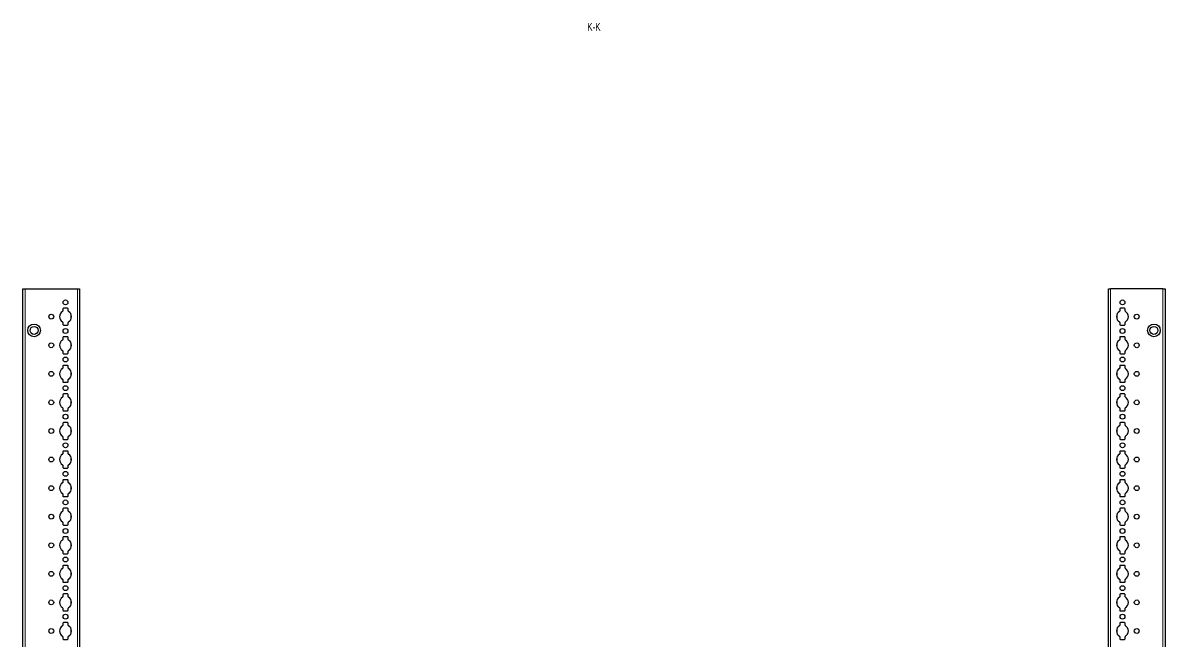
# Model space of a CAD drawing. Header units: millimetres. Extents: x -199 to 5425, y -1547 to 1507.
# Drawn here: x 4426 to 5425, y 739 to 1280 of the extents above; entities that cross this region are included whole.
import ezdxf

# ---------------------------------------------------------------- set-up
doc = ezdxf.new("R2010")
doc.units = ezdxf.units.MM
doc.layers.add('FORMAT', color=7, linetype='Continuous')
doc.styles.add('SLDTEXTSTYLE0', font='TXT', dxfattribs={"width": 0.75})

msp = doc.modelspace()

# ---------------------------------------------------------------- linework, layer by layer
at = {"color": 7, "linetype": 'Continuous', "lineweight": 25}
for p, q in [((4425.51, -851.79), (4425.51, 1047.21)), ((4425.51, 1047.21), (4427.51, 1047.21)), ((4427.51, 1047.21), (4473.21, 1047.21)), ((4473.21, 1047.21), (4475.21, 1047.21)), ((4475.21, 1047.21), (4475.21, -851.79)), ((5375.21, -851.79), (5375.21, 1047.21)), ((5375.21, 1047.21), (5377.21, 1047.21)), ((5422.91, 1047.21), (5377.21, 1047.21)), ((5422.91, 1047.21), (5424.91, 1047.21)), ((5424.91, 1047.21), (5424.91, -851.79)), ((4460.56, 1029.61), (4460.56, 1027.73)), ((4464.66, 1030.11), (4461.06, 1030.11)), ((4465.16, 1027.73), (4465.16, 1029.61)), ((5385.26, 1029.61), (5385.26, 1027.73)), ((5389.36, 1030.11), (5385.76, 1030.11)), ((5389.86, 1027.73), (5389.86, 1029.61)), ((4460.56, 1017.68), (4460.56, 1015.81)), ((4461.06, 1015.31), (4464.66, 1015.31)), ((4465.16, 1015.81), (4465.16, 1017.68)), ((5385.26, 1017.68), (5385.26, 1015.81)), ((5385.76, 1015.31), (5389.36, 1015.31)), ((5389.86, 1015.81), (5389.86, 1017.68)), ((4460.56, 1004.61), (4460.56, 1002.73)), ((4464.66, 1005.11), (4461.06, 1005.11)), ((4465.16, 1002.73), (4465.16, 1004.61)), ((5385.26, 1004.61), (5385.26, 1002.73)), ((5389.36, 1005.11), (5385.76, 1005.11)), ((5389.86, 1002.73), (5389.86, 1004.61)), ((4460.56, 992.68), (4460.56, 990.81)), ((4461.06, 990.31), (4464.66, 990.31)), ((4465.16, 990.81), (4465.16, 992.68)), ((5385.26, 992.68), (5385.26, 990.81)), ((5385.76, 990.31), (5389.36, 990.31)), ((5389.86, 990.81), (5389.86, 992.68)), ((4460.56, 979.61), (4460.56, 977.73)), ((4464.66, 980.11), (4461.06, 980.11)), ((4465.16, 977.73), (4465.16, 979.61)), ((5385.26, 979.61), (5385.26, 977.73)), ((5389.36, 980.11), (5385.76, 980.11)), ((5389.86, 977.73), (5389.86, 979.61)), ((4460.56, 967.68), (4460.56, 965.81)), ((4461.06, 965.31), (4464.66, 965.31)), ((4465.16, 965.81), (4465.16, 967.68)), ((5385.26, 967.68), (5385.26, 965.81)), ((5385.76, 965.31), (5389.36, 965.31)), ((5389.86, 965.81), (5389.86, 967.68)), ((4460.56, 954.61), (4460.56, 952.73)), ((4464.66, 955.11), (4461.06, 955.11)), ((4465.16, 952.73), (4465.16, 954.61)), ((5385.26, 954.61), (5385.26, 952.73)), ((5389.36, 955.11), (5385.76, 955.11)), ((5389.86, 952.73), (5389.86, 954.61)), ((4460.56, 942.68), (4460.56, 940.81)), ((4461.06, 940.31), (4464.66, 940.31)), ((4465.16, 940.81), (4465.16, 942.68)), ((5385.26, 942.68), (5385.26, 940.81)), ((5385.76, 940.31), (5389.36, 940.31)), ((5389.86, 940.81), (5389.86, 942.68)), ((4460.56, 929.61), (4460.56, 927.73)), ((4464.66, 930.11), (4461.06, 930.11)), ((4465.16, 927.73), (4465.16, 929.61)), ((5385.26, 929.61), (5385.26, 927.73)), ((5389.36, 930.11), (5385.76, 930.11)), ((5389.86, 927.73), (5389.86, 929.61)), ((4460.56, 917.68), (4460.56, 915.81)), ((4461.06, 915.31), (4464.66, 915.31)), ((4465.16, 915.81), (4465.16, 917.68)), ((5385.26, 917.68), (5385.26, 915.81)), ((5385.76, 915.31), (5389.36, 915.31)), ((5389.86, 915.81), (5389.86, 917.68)), ((4460.56, 904.61), (4460.56, 902.73)), ((4464.66, 905.11), (4461.06, 905.11)), ((4465.16, 902.73), (4465.16, 904.61)), ((5385.26, 904.61), (5385.26, 902.73)), ((5389.36, 905.11), (5385.76, 905.11)), ((5389.86, 902.73), (5389.86, 904.61)), ((4460.56, 892.68), (4460.56, 890.81)), ((4461.06, 890.31), (4464.66, 890.31)), ((4465.16, 890.81), (4465.16, 892.68)), ((5385.26, 892.68), (5385.26, 890.81)), ((5385.76, 890.31), (5389.36, 890.31)), ((5389.86, 890.81), (5389.86, 892.68)), ((4460.56, 879.61), (4460.56, 877.73)), ((4464.66, 880.11), (4461.06, 880.11)), ((4465.16, 877.73), (4465.16, 879.61)), ((5385.26, 879.61), (5385.26, 877.73)), ((5389.36, 880.11), (5385.76, 880.11)), ((5389.86, 877.73), (5389.86, 879.61)), ((4460.56, 867.68), (4460.56, 865.81)), ((4461.06, 865.31), (4464.66, 865.31)), ((4465.16, 865.81), (4465.16, 867.68)), ((5385.26, 867.68), (5385.26, 865.81)), ((5385.76, 865.31), (5389.36, 865.31)), ((5389.86, 865.81), (5389.86, 867.68)), ((4460.56, 854.61), (4460.56, 852.73)), ((4464.66, 855.11), (4461.06, 855.11)), ((4465.16, 852.73), (4465.16, 854.61)), ((5385.26, 854.61), (5385.26, 852.73)), ((5389.36, 855.11), (5385.76, 855.11)), ((5389.86, 852.73), (5389.86, 854.61)), ((4460.56, 842.68), (4460.56, 840.81)), ((4461.06, 840.31), (4464.66, 840.31)), ((4465.16, 840.81), (4465.16, 842.68)), ((5385.26, 842.68), (5385.26, 840.81)), ((5385.76, 840.31), (5389.36, 840.31)), ((5389.86, 840.81), (5389.86, 842.68)), ((4460.56, 829.61), (4460.56, 827.73)), ((4464.66, 830.11), (4461.06, 830.11)), ((4465.16, 827.73), (4465.16, 829.61)), ((5385.26, 829.61), (5385.26, 827.73)), ((5389.36, 830.11), (5385.76, 830.11)), ((5389.86, 827.73), (5389.86, 829.61)), ((4460.56, 817.68), (4460.56, 815.81)), ((4461.06, 815.31), (4464.66, 815.31)), ((4465.16, 815.81), (4465.16, 817.68)), ((5385.26, 817.68), (5385.26, 815.81)), ((5385.76, 815.31), (5389.36, 815.31)), ((5389.86, 815.81), (5389.86, 817.68)), ((4460.56, 804.61), (4460.56, 802.73)), ((4464.66, 805.11), (4461.06, 805.11)), ((4465.16, 802.73), (4465.16, 804.61)), ((5385.26, 804.61), (5385.26, 802.73)), ((5389.36, 805.11), (5385.76, 805.11)), ((5389.86, 802.73), (5389.86, 804.61)), ((4460.56, 792.68), (4460.56, 790.81)), ((4461.06, 790.31), (4464.66, 790.31)), ((4465.16, 790.81), (4465.16, 792.68)), ((5385.26, 792.68), (5385.26, 790.81)), ((5385.76, 790.31), (5389.36, 790.31)), ((5389.86, 790.81), (5389.86, 792.68)), ((4460.56, 779.61), (4460.56, 777.73)), ((4464.66, 780.11), (4461.06, 780.11)), ((4465.16, 777.73), (4465.16, 779.61)), ((5385.26, 779.61), (5385.26, 777.73)), ((5389.36, 780.11), (5385.76, 780.11)), ((5389.86, 777.73), (5389.86, 779.61)), ((4460.56, 767.68), (4460.56, 765.81)), ((4461.06, 765.31), (4464.66, 765.31)), ((4465.16, 765.81), (4465.16, 767.68)), ((5385.26, 767.68), (5385.26, 765.81)), ((5385.76, 765.31), (5389.36, 765.31)), ((5389.86, 765.81), (5389.86, 767.68)), ((4460.56, 754.61), (4460.56, 752.73)), ((4464.66, 755.11), (4461.06, 755.11)), ((4465.16, 752.73), (4465.16, 754.61)), ((5385.26, 754.61), (5385.26, 752.73)), ((5389.36, 755.11), (5385.76, 755.11)), ((5389.86, 752.73), (5389.86, 754.61)), ((4460.56, 742.68), (4460.56, 740.81)), ((4461.06, 740.31), (4464.66, 740.31)), ((4465.16, 740.81), (4465.16, 742.68)), ((5385.26, 742.68), (5385.26, 740.81)), ((5385.76, 740.31), (5389.36, 740.31)), ((5389.86, 740.81), (5389.86, 742.68))]:
    msp.add_line(p, q, dxfattribs=at)
at = {"color": 8, "linetype": 'Continuous', "lineweight": 18}
for p, q in [((4427.51, 1047.21), (4427.51, -851.79)), ((4473.21, -851.79), (4473.21, 1047.21)), ((5377.21, 1047.21), (5377.21, -851.79)), ((5422.91, -851.79), (5422.91, 1047.21)), ((4467.36, 1020), (4467.36, 1025.41)), ((5383.06, 1025.41), (5383.06, 1020)), ((4467.36, 995), (4467.36, 1000.41)), ((5383.06, 1000.41), (5383.06, 995)), ((4467.36, 970), (4467.36, 975.41)), ((5383.06, 975.41), (5383.06, 970)), ((4467.36, 945), (4467.36, 950.41)), ((5383.06, 950.41), (5383.06, 945)), ((4467.36, 920), (4467.36, 925.41)), ((5383.06, 925.41), (5383.06, 920)), ((4467.36, 895), (4467.36, 900.41)), ((5383.06, 900.41), (5383.06, 895)), ((4467.36, 870), (4467.36, 875.41)), ((5383.06, 875.41), (5383.06, 870)), ((4467.36, 845), (4467.36, 850.41)), ((5383.06, 850.41), (5383.06, 845)), ((4467.36, 820), (4467.36, 825.41)), ((5383.06, 825.41), (5383.06, 820)), ((4467.36, 795), (4467.36, 800.41)), ((5383.06, 800.41), (5383.06, 795)), ((4467.36, 770), (4467.36, 775.41)), ((5383.06, 775.41), (5383.06, 770)), ((4467.36, 745), (4467.36, 750.41)), ((5383.06, 750.41), (5383.06, 745))]:
    msp.add_line(p, q, dxfattribs=at)
at = {"color": 7, "linetype": 'Continuous', "lineweight": 25}
for centre, radius in [((4462.86, 1035.21), 2.12), ((5387.56, 1035.21), 2.12), ((4450.36, 1022.71), 2.12), ((5400.06, 1022.71), 2.13), ((4435.36, 1010.71), 5.5), ((4435.36, 1010.71), 3.5), ((4462.86, 1010.21), 2.12), ((5387.56, 1010.21), 2.12), ((5415.06, 1010.71), 5.5), ((5415.06, 1010.71), 3.5), ((4450.36, 997.71), 2.12), ((5400.06, 997.71), 2.13), ((4462.86, 985.21), 2.12), ((5387.56, 985.21), 2.12), ((4450.36, 972.71), 2.12), ((5400.06, 972.71), 2.13), ((4462.86, 960.21), 2.12), ((5387.56, 960.21), 2.12), ((4450.36, 947.71), 2.12), ((5400.06, 947.71), 2.13), ((4462.86, 935.21), 2.12), ((5387.56, 935.21), 2.12), ((4450.36, 922.71), 2.12), ((5400.06, 922.71), 2.13), ((4462.86, 910.21), 2.12), ((5387.56, 910.21), 2.12), ((4450.36, 897.71), 2.12), ((5400.06, 897.71), 2.13), ((4462.86, 885.21), 2.12), ((5387.56, 885.21), 2.12), ((4450.36, 872.71), 2.12), ((5400.06, 872.71), 2.13), ((4462.86, 860.21), 2.12), ((5387.56, 860.21), 2.12), ((4450.36, 847.71), 2.12), ((5400.06, 847.71), 2.13), ((4462.86, 835.21), 2.12), ((5387.56, 835.21), 2.12), ((4450.36, 822.71), 2.12), ((5400.06, 822.71), 2.13), ((4462.86, 810.21), 2.12), ((5387.56, 810.21), 2.12), ((4450.36, 797.71), 2.12), ((5400.06, 797.71), 2.13), ((4462.86, 785.21), 2.12), ((5387.56, 785.21), 2.12), ((4450.36, 772.71), 2.12), ((5400.06, 772.71), 2.13), ((4462.86, 760.21), 2.12), ((5387.56, 760.21), 2.12), ((4450.36, 747.71), 2.12), ((5400.06, 747.71), 2.13)]:
    msp.add_circle(centre, radius, dxfattribs=at)
for centre, radius, start, end in [((4461.06, 1029.61), 0.5, 90, 180), ((4464.66, 1029.61), 0.5, 0, 90), ((5385.76, 1029.61), 0.5, 90, 180), ((5389.36, 1029.61), 0.5, 0, 90), ((4462.86, 1022.71), 5.25, 119.14074, 240.85926), ((4460.06, 1027.73), 0.5, 299.14074, 0), ((4465.66, 1027.73), 0.5, 180, 240.85926), ((4462.86, 1022.71), 5.25, 299.14074, 60.85926), ((5387.56, 1022.71), 5.25, 119.14074, 240.85926), ((5384.76, 1027.73), 0.5, 299.14074, 0), ((5390.36, 1027.73), 0.5, 180, 240.85926), ((5387.56, 1022.71), 5.25, 299.14074, 60.85926), ((4460.06, 1017.68), 0.5, 0, 60.85926), ((4461.06, 1015.81), 0.5, 180, 270), ((4464.66, 1015.81), 0.5, 270, 0), ((4465.66, 1017.68), 0.5, 119.14074, 180), ((5384.76, 1017.68), 0.5, 0, 60.85926), ((5385.76, 1015.81), 0.5, 180, 270), ((5389.36, 1015.81), 0.5, 270, 0), ((5390.36, 1017.68), 0.5, 119.14074, 180), ((4462.86, 997.71), 5.25, 119.14074, 240.85926), ((4460.06, 1002.73), 0.5, 299.14074, 0), ((4461.06, 1004.61), 0.5, 90, 180), ((4464.66, 1004.61), 0.5, 0, 90), ((4465.66, 1002.73), 0.5, 180, 240.85926), ((4462.86, 997.71), 5.25, 299.14074, 60.85926), ((5387.56, 997.71), 5.25, 119.14074, 240.85926), ((5384.76, 1002.73), 0.5, 299.14074, 0), ((5385.76, 1004.61), 0.5, 90, 180), ((5389.36, 1004.61), 0.5, 0, 90), ((5390.36, 1002.73), 0.5, 180, 240.85926), ((5387.56, 997.71), 5.25, 299.14074, 60.85926), ((4460.06, 992.68), 0.5, 0, 60.85926), ((4461.06, 990.81), 0.5, 180, 270), ((4464.66, 990.81), 0.5, 270, 0), ((4465.66, 992.68), 0.5, 119.14074, 180), ((5384.76, 992.68), 0.5, 0, 60.85926), ((5385.76, 990.81), 0.5, 180, 270), ((5389.36, 990.81), 0.5, 270, 0), ((5390.36, 992.68), 0.5, 119.14074, 180), ((4461.06, 979.61), 0.5, 90, 180), ((4464.66, 979.61), 0.5, 0, 90), ((5385.76, 979.61), 0.5, 90, 180), ((5389.36, 979.61), 0.5, 0, 90), ((4462.86, 972.71), 5.25, 119.14074, 240.85926), ((4460.06, 977.73), 0.5, 299.14074, 0), ((4465.66, 977.73), 0.5, 180, 240.85926), ((4462.86, 972.71), 5.25, 299.14074, 60.85926), ((5387.56, 972.71), 5.25, 119.14074, 240.85926), ((5384.76, 977.73), 0.5, 299.14074, 0), ((5390.36, 977.73), 0.5, 180, 240.85926), ((5387.56, 972.71), 5.25, 299.14074, 60.85926), ((4460.06, 967.68), 0.5, 0, 60.85926), ((4461.06, 965.81), 0.5, 180, 270), ((4464.66, 965.81), 0.5, 270, 0), ((4465.66, 967.68), 0.5, 119.14074, 180), ((5384.76, 967.68), 0.5, 0, 60.85926), ((5385.76, 965.81), 0.5, 180, 270), ((5389.36, 965.81), 0.5, 270, 0), ((5390.36, 967.68), 0.5, 119.14074, 180), ((4462.86, 947.71), 5.25, 119.14074, 240.85926), ((4460.06, 952.73), 0.5, 299.14074, 0), ((4461.06, 954.61), 0.5, 90, 180), ((4464.66, 954.61), 0.5, 0, 90), ((4465.66, 952.73), 0.5, 180, 240.85926), ((4462.86, 947.71), 5.25, 299.14074, 60.85926), ((5387.56, 947.71), 5.25, 119.14074, 240.85926), ((5384.76, 952.73), 0.5, 299.14074, 0), ((5385.76, 954.61), 0.5, 90, 180), ((5389.36, 954.61), 0.5, 0, 90), ((5390.36, 952.73), 0.5, 180, 240.85926), ((5387.56, 947.71), 5.25, 299.14074, 60.85926), ((4460.06, 942.68), 0.5, 0, 60.85926), ((4461.06, 940.81), 0.5, 180, 270), ((4464.66, 940.81), 0.5, 270, 0), ((4465.66, 942.68), 0.5, 119.14074, 180), ((5384.76, 942.68), 0.5, 0, 60.85926), ((5385.76, 940.81), 0.5, 180, 270), ((5389.36, 940.81), 0.5, 270, 0), ((5390.36, 942.68), 0.5, 119.14074, 180), ((4461.06, 929.61), 0.5, 90, 180), ((4464.66, 929.61), 0.5, 0, 90), ((5385.76, 929.61), 0.5, 90, 180), ((5389.36, 929.61), 0.5, 0, 90), ((4462.86, 922.71), 5.25, 119.14074, 240.85926), ((4460.06, 927.73), 0.5, 299.14074, 0), ((4465.66, 927.73), 0.5, 180, 240.85926), ((4462.86, 922.71), 5.25, 299.14074, 60.85926), ((5387.56, 922.71), 5.25, 119.14074, 240.85926), ((5384.76, 927.73), 0.5, 299.14074, 0), ((5390.36, 927.73), 0.5, 180, 240.85926), ((5387.56, 922.71), 5.25, 299.14074, 60.85926), ((4460.06, 917.68), 0.5, 0, 60.85926), ((4461.06, 915.81), 0.5, 180, 270), ((4464.66, 915.81), 0.5, 270, 0), ((4465.66, 917.68), 0.5, 119.14074, 180), ((5384.76, 917.68), 0.5, 0, 60.85926), ((5385.76, 915.81), 0.5, 180, 270), ((5389.36, 915.81), 0.5, 270, 0), ((5390.36, 917.68), 0.5, 119.14074, 180), ((4462.86, 897.71), 5.25, 119.14074, 240.85926), ((4460.06, 902.73), 0.5, 299.14074, 0), ((4461.06, 904.61), 0.5, 90, 180), ((4464.66, 904.61), 0.5, 0, 90), ((4465.66, 902.73), 0.5, 180, 240.85926), ((4462.86, 897.71), 5.25, 299.14074, 60.85926), ((5387.56, 897.71), 5.25, 119.14074, 240.85926), ((5384.76, 902.73), 0.5, 299.14074, 0), ((5385.76, 904.61), 0.5, 90, 180), ((5389.36, 904.61), 0.5, 0, 90), ((5390.36, 902.73), 0.5, 180, 240.85926), ((5387.56, 897.71), 5.25, 299.14074, 60.85926), ((4460.06, 892.68), 0.5, 0, 60.85926), ((4461.06, 890.81), 0.5, 180, 270), ((4464.66, 890.81), 0.5, 270, 0), ((4465.66, 892.68), 0.5, 119.14074, 180), ((5384.76, 892.68), 0.5, 0, 60.85926), ((5385.76, 890.81), 0.5, 180, 270), ((5389.36, 890.81), 0.5, 270, 0), ((5390.36, 892.68), 0.5, 119.14074, 180), ((4461.06, 879.61), 0.5, 90, 180), ((4464.66, 879.61), 0.5, 0, 90), ((5385.76, 879.61), 0.5, 90, 180), ((5389.36, 879.61), 0.5, 0, 90), ((4462.86, 872.71), 5.25, 119.14074, 240.85926), ((4460.06, 877.73), 0.5, 299.14074, 0), ((4465.66, 877.73), 0.5, 180, 240.85926), ((4462.86, 872.71), 5.25, 299.14074, 60.85926), ((5387.56, 872.71), 5.25, 119.14074, 240.85926), ((5384.76, 877.73), 0.5, 299.14074, 0), ((5390.36, 877.73), 0.5, 180, 240.85926), ((5387.56, 872.71), 5.25, 299.14074, 60.85926), ((4460.06, 867.68), 0.5, 0, 60.85926), ((4461.06, 865.81), 0.5, 180, 270), ((4464.66, 865.81), 0.5, 270, 0), ((4465.66, 867.68), 0.5, 119.14074, 180), ((5384.76, 867.68), 0.5, 0, 60.85926), ((5385.76, 865.81), 0.5, 180, 270), ((5389.36, 865.81), 0.5, 270, 0), ((5390.36, 867.68), 0.5, 119.14074, 180), ((4462.86, 847.71), 5.25, 119.14074, 240.85926), ((4460.06, 852.73), 0.5, 299.14074, 0), ((4461.06, 854.61), 0.5, 90, 180), ((4464.66, 854.61), 0.5, 0, 90), ((4465.66, 852.73), 0.5, 180, 240.85926), ((4462.86, 847.71), 5.25, 299.14074, 60.85926), ((5387.56, 847.71), 5.25, 119.14074, 240.85926), ((5384.76, 852.73), 0.5, 299.14074, 0), ((5385.76, 854.61), 0.5, 90, 180), ((5389.36, 854.61), 0.5, 0, 90), ((5390.36, 852.73), 0.5, 180, 240.85926), ((5387.56, 847.71), 5.25, 299.14074, 60.85926), ((4460.06, 842.68), 0.5, 0, 60.85926), ((4461.06, 840.81), 0.5, 180, 270), ((4464.66, 840.81), 0.5, 270, 0), ((4465.66, 842.68), 0.5, 119.14074, 180), ((5384.76, 842.68), 0.5, 0, 60.85926), ((5385.76, 840.81), 0.5, 180, 270), ((5389.36, 840.81), 0.5, 270, 0), ((5390.36, 842.68), 0.5, 119.14074, 180), ((4461.06, 829.61), 0.5, 90, 180), ((4464.66, 829.61), 0.5, 0, 90), ((5385.76, 829.61), 0.5, 90, 180), ((5389.36, 829.61), 0.5, 0, 90), ((4462.86, 822.71), 5.25, 119.14074, 240.85926), ((4460.06, 827.73), 0.5, 299.14074, 0), ((4465.66, 827.73), 0.5, 180, 240.85926), ((4462.86, 822.71), 5.25, 299.14074, 60.85926), ((5387.56, 822.71), 5.25, 119.14074, 240.85926), ((5384.76, 827.73), 0.5, 299.14074, 0), ((5390.36, 827.73), 0.5, 180, 240.85926), ((5387.56, 822.71), 5.25, 299.14074, 60.85926), ((4460.06, 817.68), 0.5, 0, 60.85926), ((4461.06, 815.81), 0.5, 180, 270), ((4464.66, 815.81), 0.5, 270, 0), ((4465.66, 817.68), 0.5, 119.14074, 180), ((5384.76, 817.68), 0.5, 0, 60.85926), ((5385.76, 815.81), 0.5, 180, 270), ((5389.36, 815.81), 0.5, 270, 0), ((5390.36, 817.68), 0.5, 119.14074, 180), ((4462.86, 797.71), 5.25, 119.14074, 240.85926), ((4460.06, 802.73), 0.5, 299.14074, 0), ((4461.06, 804.61), 0.5, 90, 180), ((4464.66, 804.61), 0.5, 0, 90), ((4465.66, 802.73), 0.5, 180, 240.85926), ((4462.86, 797.71), 5.25, 299.14074, 60.85926), ((5387.56, 797.71), 5.25, 119.14074, 240.85926), ((5384.76, 802.73), 0.5, 299.14074, 0), ((5385.76, 804.61), 0.5, 90, 180), ((5389.36, 804.61), 0.5, 0, 90), ((5390.36, 802.73), 0.5, 180, 240.85926), ((5387.56, 797.71), 5.25, 299.14074, 60.85926), ((4460.06, 792.68), 0.5, 0, 60.85926), ((4461.06, 790.81), 0.5, 180, 270), ((4464.66, 790.81), 0.5, 270, 0), ((4465.66, 792.68), 0.5, 119.14074, 180), ((5384.76, 792.68), 0.5, 0, 60.85926), ((5385.76, 790.81), 0.5, 180, 270), ((5389.36, 790.81), 0.5, 270, 0), ((5390.36, 792.68), 0.5, 119.14074, 180), ((4461.06, 779.61), 0.5, 90, 180), ((4464.66, 779.61), 0.5, 0, 90), ((5385.76, 779.61), 0.5, 90, 180), ((5389.36, 779.61), 0.5, 0, 90), ((4462.86, 772.71), 5.25, 119.14074, 240.85926), ((4460.06, 777.73), 0.5, 299.14074, 0), ((4465.66, 777.73), 0.5, 180, 240.85926), ((4462.86, 772.71), 5.25, 299.14074, 60.85926), ((5387.56, 772.71), 5.25, 119.14074, 240.85926), ((5384.76, 777.73), 0.5, 299.14074, 0), ((5390.36, 777.73), 0.5, 180, 240.85926), ((5387.56, 772.71), 5.25, 299.14074, 60.85926), ((4460.06, 767.68), 0.5, 0, 60.85926), ((4461.06, 765.81), 0.5, 180, 270), ((4464.66, 765.81), 0.5, 270, 0), ((4465.66, 767.68), 0.5, 119.14074, 180), ((5384.76, 767.68), 0.5, 0, 60.85926), ((5385.76, 765.81), 0.5, 180, 270), ((5389.36, 765.81), 0.5, 270, 0), ((5390.36, 767.68), 0.5, 119.14074, 180), ((4462.86, 747.71), 5.25, 119.14074, 240.85926), ((4460.06, 752.73), 0.5, 299.14074, 0), ((4461.06, 754.61), 0.5, 90, 180), ((4464.66, 754.61), 0.5, 0, 90), ((4465.66, 752.73), 0.5, 180, 240.85926), ((4462.86, 747.71), 5.25, 299.14074, 60.85926), ((5387.56, 747.71), 5.25, 119.14074, 240.85926), ((5384.76, 752.73), 0.5, 299.14074, 0), ((5385.76, 754.61), 0.5, 90, 180), ((5389.36, 754.61), 0.5, 0, 90), ((5390.36, 752.73), 0.5, 180, 240.85926), ((5387.56, 747.71), 5.25, 299.14074, 60.85926), ((4460.06, 742.68), 0.5, 0, 60.85926), ((4461.06, 740.81), 0.5, 180, 270), ((4464.66, 740.81), 0.5, 270, 0), ((4465.66, 742.68), 0.5, 119.14074, 180), ((5384.76, 742.68), 0.5, 0, 60.85926), ((5385.76, 740.81), 0.5, 180, 270), ((5389.36, 740.81), 0.5, 270, 0), ((5390.36, 742.68), 0.5, 119.14074, 180)]:
    msp.add_arc(centre, radius, start, end, dxfattribs=at)

# ---------------------------------------------------------------- texts
at = {"layer": 'FORMAT', "insert": (4925.15, 1279.8), "char_height": 7, "attachment_point": 2, "style": 'SLDTEXTSTYLE0'}
msp.add_mtext('K-K', dxfattribs=at)

doc.saveas('drawing.dxf')
